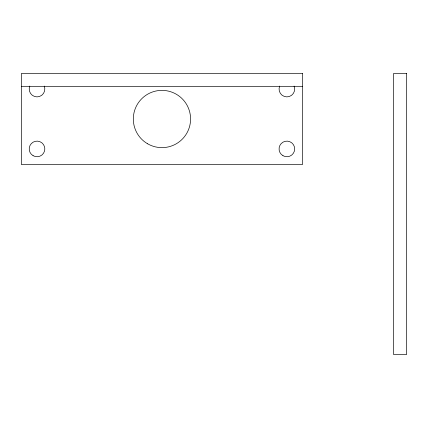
<?xml version="1.0" encoding="UTF-8"?>
<svg xmlns="http://www.w3.org/2000/svg" width="428" height="428" viewBox="0 0 428 428"><rect width="100%" height="100%" fill="white"/><g stroke="black" fill="none" stroke-linecap="round" stroke-linejoin="round"><path stroke-width="0.64" d="M21.4 86.467L302.494 86.467M44.228 86.082A7.806 7.806 0 0 1 37.017 96.878A7.806 7.806 0 0 1 29.805 86.082M294.09 86.082A7.806 7.806 0 0 1 286.878 96.878A7.806 7.806 0 0 1 279.661 86.082M302.494 73.456L21.4 73.456L21.4 164.55L302.494 164.55L302.494 73.456M406.6 73.456L393.589 73.456L393.589 354.545L406.6 354.545L406.6 73.456M33.111 155.696A7.806 7.806 0 0 0 44.822 148.933A7.806 7.806 0 0 0 33.111 142.171A7.806 7.806 0 0 0 33.111 155.696M282.972 155.696A7.806 7.806 0 0 0 294.683 148.933A7.806 7.806 0 0 0 282.972 142.171A7.806 7.806 0 0 0 282.972 155.696M147.633 143.797A28.628 28.628 0 0 0 190.578 119A28.628 28.628 0 0 0 147.633 94.208A28.628 28.628 0 0 0 147.633 143.797"/></g></svg>
